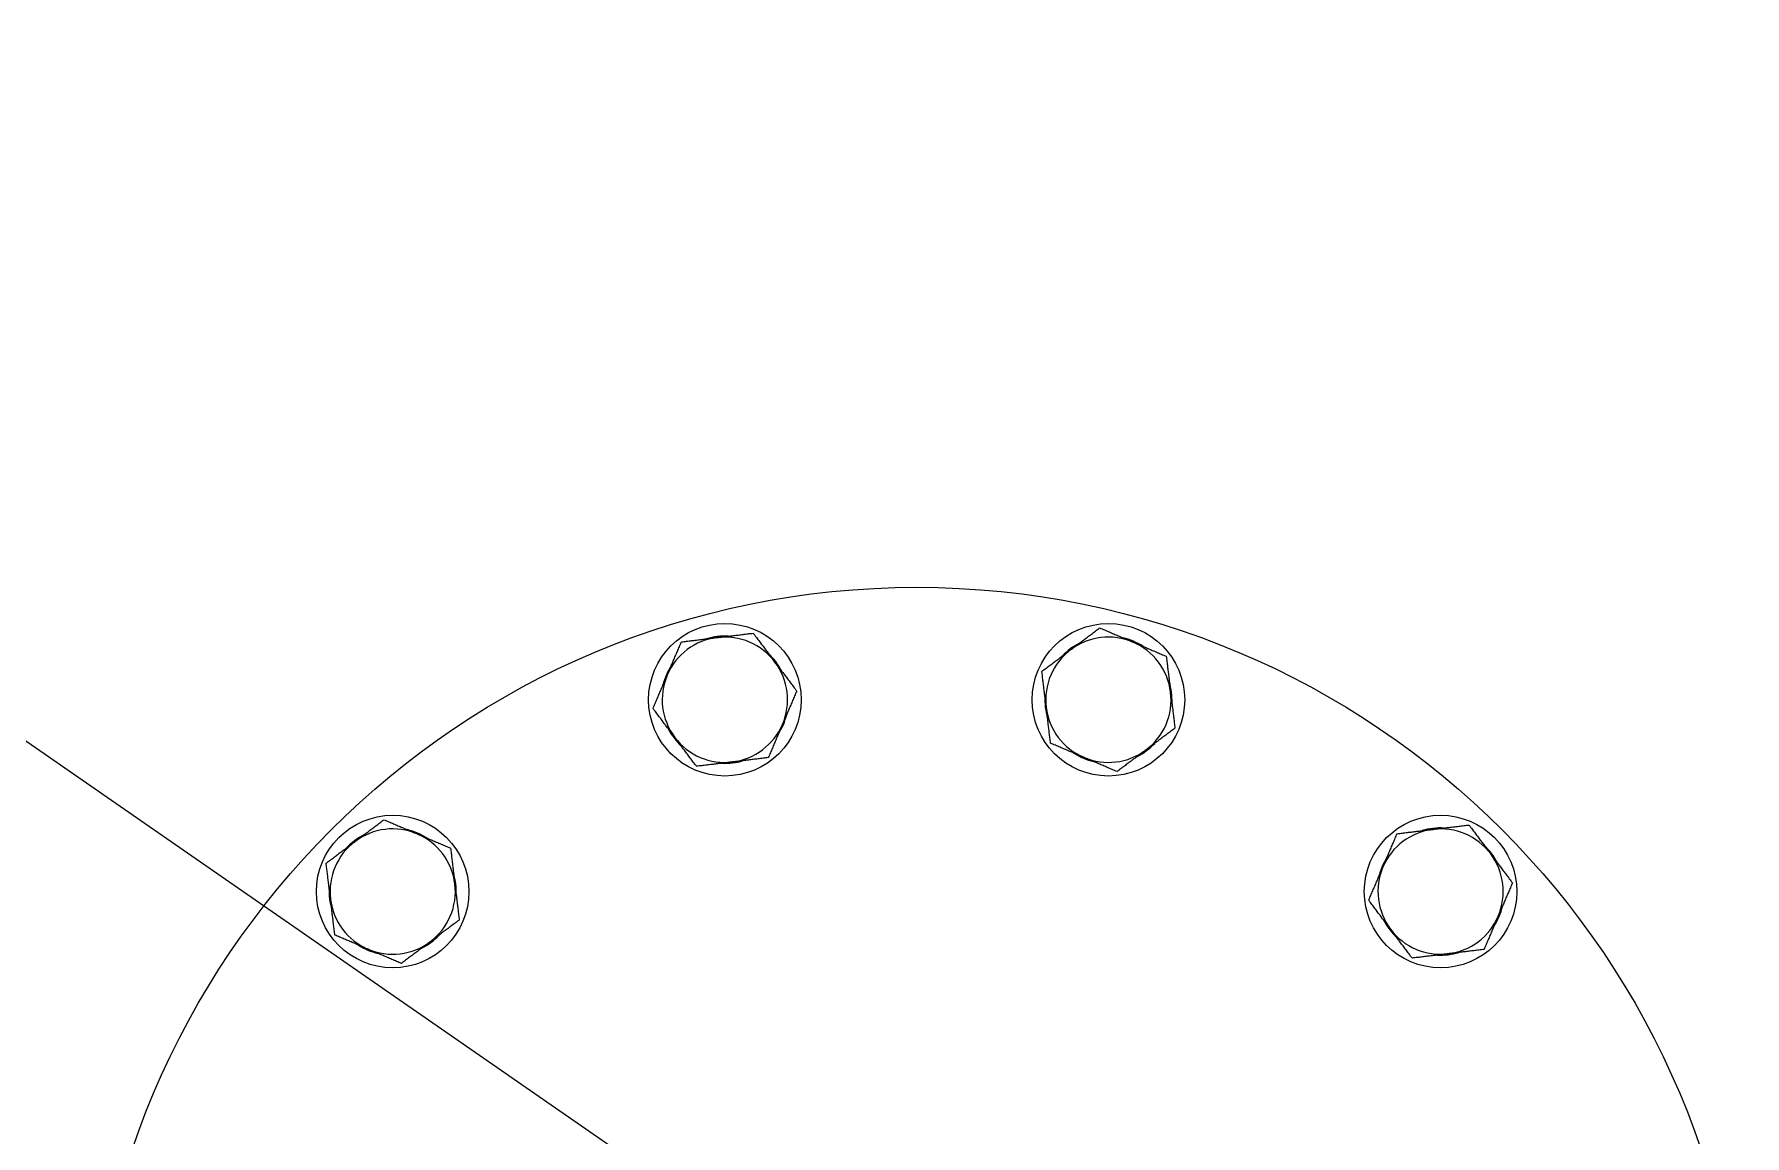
# Model space of a CAD drawing. Header units: inches. Extents: x 17 to 469, y 7 to 301.
# Drawn here: x 214.54 to 234.16, y 109.99 to 122.62 of the extents above; entities that cross this region are included whole.
import ezdxf

# ---------------------------------------------------------------- set-up
doc = ezdxf.new("R2010")
doc.units = ezdxf.units.IN
doc.header["$LTSCALE"] = 14
doc.header["$MEASUREMENT"] = 0
doc.layers.add('Symbol (ANSI)', color=7, linetype='Continuous', lineweight=25)
doc.layers.add('Visible (ANSI)', color=7, linetype='Continuous', lineweight=50)
doc.styles.add('MEMCOR Medium', font='arial.ttf')
doc.dimstyles.new('Default (ANSI)$7', dxfattribs={"dimscale": 14, "dimtxt": 0.15, "dimasz": 0.098425, "dimexe": 0.125, "dimexo": 0.0625, "dimgap": 0.031496, "dimtad": 0, "dimtih": 1, "dimtoh": 1, "dimdec": 4, "dimrnd": 1e-08, "dimzin": 3, "dimdsep": 46, "dimlunit": 5, "dimtxsty": 'MEMCOR Medium', "dimcen": 0.09, "dimdle": 0.393701, "dimclrd": 256, "dimclre": 256, "dimclrt": 256, "dimadec": 0, "dimazin": 1, "dimtfac": 0.8, "dimtofl": 0, "dimtmove": 0, "dimatfit": 3, "dimfxl": 1, "dimfrac": 1, "dimtolj": 1, "dimtzin": 4, "dimlwd": -1, "dimlwe": -1, "dimarcsym": 0})

msp = doc.modelspace()

# ---------------------------------------------------------------- linework, layer by layer
at = {"layer": 'Visible (ANSI)', "linetype": 'Continuous', "lineweight": 18}
for centre, radius in [((224.660784, 106.776895), 9.5), ((222.460822, 114.987265), 0.875), ((226.860746, 114.987265), 0.875), ((218.650376, 112.787303), 0.875), ((230.671192, 112.787303), 0.875)]:
    msp.add_circle(centre, radius, dxfattribs=at)
for centre, radius, start, end in [((222.460822, 114.987265), 0.71875, 96.8933817, 156.8933817), ((222.460822, 114.987265), 0.7295, 87.0450202, 106.7417431), ((222.460822, 114.987265), 0.71875, 36.8933817, 96.8933817), ((226.860746, 114.987265), 0.7295, 117.0450202, 136.7417431), ((226.860746, 114.987265), 0.71875, 66.8933817, 126.8933817), ((226.860746, 114.987265), 0.7295, 57.0450202, 76.7417431), ((226.860746, 114.987265), 0.71875, 6.8933817, 66.8933817), ((222.460822, 114.987265), 0.7295, 147.0450202, 166.7417431), ((222.460822, 114.987265), 0.7295, 27.0450202, 46.7417431), ((222.460822, 114.987265), 0.71875, 336.8933817, 36.8933817), ((226.860746, 114.987265), 0.71875, 126.8933817, 186.8933817), ((222.460822, 114.987265), 0.71875, 156.8933817, 216.8933817), ((226.860746, 114.987265), 0.7295, 357.0450202, 16.7417431), ((226.860746, 114.987265), 0.7295, 177.0450202, 196.7417431), ((226.860746, 114.987265), 0.71875, 306.8933817, 6.8933817), ((222.460822, 114.987265), 0.7295, 327.0450202, 346.7417431), ((226.860746, 114.987265), 0.71875, 186.8933817, 246.8933817), ((222.460822, 114.987265), 0.7295, 207.0450202, 226.7417431), ((222.460822, 114.987265), 0.71875, 276.8933817, 336.8933817), ((222.460822, 114.987265), 0.71875, 216.8933817, 276.8933817), ((226.860746, 114.987265), 0.71875, 246.8933817, 306.8933817), ((226.860746, 114.987265), 0.7295, 297.0450202, 316.7417431), ((222.460822, 114.987265), 0.7295, 267.0450202, 286.7417431), ((226.860746, 114.987265), 0.7295, 237.0450202, 256.7417431), ((218.650376, 112.787303), 0.7295, 117.0450202, 136.7417431), ((218.650376, 112.787303), 0.71875, 66.8933817, 126.8933817), ((218.650376, 112.787303), 0.7295, 57.0450202, 76.7417431), ((218.650376, 112.787303), 0.71875, 6.8933817, 66.8933817), ((230.671192, 112.787303), 0.71875, 96.8933817, 156.8933817), ((230.671192, 112.787303), 0.7295, 87.0450202, 106.7417431), ((230.671192, 112.787303), 0.71875, 36.8933817, 96.8933817), ((218.650376, 112.787303), 0.71875, 126.8933817, 186.8933817), ((230.671192, 112.787303), 0.7295, 27.0450202, 46.7417431), ((230.671192, 112.787303), 0.71875, 156.8933817, 216.8933817), ((230.671192, 112.787303), 0.7295, 147.0450202, 166.7417431), ((230.671192, 112.787303), 0.71875, 336.8933817, 36.8933817), ((218.650376, 112.787303), 0.71875, 306.8933817, 6.8933817), ((218.650376, 112.787303), 0.7295, 357.0450202, 16.7417431), ((218.650376, 112.787303), 0.7295, 177.0450202, 196.7417431), ((218.650376, 112.787303), 0.71875, 186.8933817, 246.8933817), ((230.671192, 112.787303), 0.7295, 207.0450202, 226.7417431), ((230.671192, 112.787303), 0.71875, 276.8933817, 336.8933817), ((230.671192, 112.787303), 0.7295, 327.0450202, 346.7417431), ((218.650376, 112.787303), 0.7295, 297.0450202, 316.7417431), ((230.671192, 112.787303), 0.71875, 216.8933817, 276.8933817), ((218.650376, 112.787303), 0.7295, 237.0450202, 256.7417431), ((218.650376, 112.787303), 0.71875, 246.8933817, 306.8933817), ((230.671192, 112.787303), 0.7295, 267.0450202, 286.7417431)]:
    msp.add_arc(centre, radius, start, end, dxfattribs=at)
for points, weights in [([(226.42926, 115.562088), (226.583284, 115.677704), (226.761135, 115.811206)], [1, 1.04314139574, 1.01001874936]), ([(226.761135, 115.811206), (226.965676, 115.723934), (227.142815, 115.648354)], [1.01001874936, 1.04314139574, 1]), ([(221.799733, 115.269333), (221.875313, 115.446472), (221.962585, 115.651013)], [1, 1.04314139574, 1.01001874936]), ([(221.962585, 115.651013), (222.18336, 115.677704), (222.374556, 115.700819)], [1.01001874936, 1.04314139574, 1]), ([(222.374556, 115.700819), (222.565752, 115.723934), (222.786527, 115.750625)], [1, 1.04314139574, 1.01001874936]), ([(222.786527, 115.750625), (222.920029, 115.572774), (223.035645, 115.41875)], [1.01001874936, 1.04314139574, 1]), ([(227.142815, 115.648354), (227.319953, 115.572774), (227.524495, 115.485501)], [1, 1.04314139574, 1.01001874936]), ([(223.035645, 115.41875), (223.151262, 115.264727), (223.284764, 115.086876)], [1, 1.04314139574, 1.01001874936]), ([(226.097386, 115.312969), (226.275237, 115.446472), (226.42926, 115.562088)], [1.01001874936, 1.04314139574, 1]), ([(227.524495, 115.485501), (227.551185, 115.264727), (227.5743, 115.07353)], [1.01001874936, 1.04314139574, 1]), ([(221.636881, 114.887653), (221.724153, 115.092195), (221.799733, 115.269333)], [1.01001874936, 1.04314139574, 1]), ([(226.147192, 114.900999), (226.124077, 115.092195), (226.097386, 115.312969)], [1, 1.04314139574, 1.01001874936]), ([(223.284764, 115.086876), (223.197491, 114.882334), (223.121911, 114.705196)], [1.01001874936, 1.04314139574, 1]), ([(227.5743, 115.07353), (227.597415, 114.882334), (227.624106, 114.66156)], [1, 1.04314139574, 1.01001874936]), ([(221.885999, 114.555779), (221.770383, 114.709802), (221.636881, 114.887653)], [1, 1.04314139574, 1.01001874936]), ([(226.196997, 114.489028), (226.170306, 114.709802), (226.147192, 114.900999)], [1.01001874936, 1.04314139574, 1]), ([(223.121911, 114.705196), (223.046331, 114.528058), (222.959059, 114.323516)], [1, 1.04314139574, 1.01001874936]), ([(227.624106, 114.66156), (227.446255, 114.528058), (227.292231, 114.412441)], [1.01001874936, 1.04314139574, 1]), ([(222.135117, 114.223905), (222.001615, 114.401756), (221.885999, 114.555779)], [1.01001874936, 1.04314139574, 1]), ([(226.578677, 114.326175), (226.401539, 114.401756), (226.196997, 114.489028)], [1, 1.04314139574, 1.01001874936]), ([(227.292231, 114.412441), (227.138208, 114.296825), (226.960357, 114.163323)], [1, 1.04314139574, 1.01001874936]), ([(222.547088, 114.27371), (222.355892, 114.250595), (222.135117, 114.223905)], [1, 1.04314139574, 1.01001874936]), ([(222.959059, 114.323516), (222.738284, 114.296825), (222.547088, 114.27371)], [1.01001874936, 1.04314139574, 1]), ([(226.960357, 114.163323), (226.755815, 114.250595), (226.578677, 114.326175)], [1.01001874936, 1.04314139574, 1]), ([(218.218891, 113.362126), (218.372914, 113.477742), (218.550765, 113.611244)], [1, 1.04314139574, 1.01001874936]), ([(218.550765, 113.611244), (218.755307, 113.523972), (218.932445, 113.448392)], [1.01001874936, 1.04314139574, 1]), ([(218.932445, 113.448392), (219.109583, 113.372812), (219.314125, 113.285539)], [1, 1.04314139574, 1.01001874936]), ([(230.010102, 113.069371), (230.085683, 113.24651), (230.172955, 113.451051)], [1, 1.04314139574, 1.01001874936]), ([(230.172955, 113.451051), (230.393729, 113.477742), (230.584926, 113.500857)], [1.01001874936, 1.04314139574, 1]), ([(230.584926, 113.500857), (230.776122, 113.523972), (230.996896, 113.550663)], [1, 1.04314139574, 1.01001874936]), ([(230.996896, 113.550663), (231.130399, 113.372812), (231.246015, 113.218788)], [1.01001874936, 1.04314139574, 1]), ([(217.887016, 113.113008), (218.064867, 113.24651), (218.218891, 113.362126)], [1.01001874936, 1.04314139574, 1]), ([(219.314125, 113.285539), (219.340816, 113.064765), (219.363931, 112.873569)], [1.01001874936, 1.04314139574, 1]), ([(217.936822, 112.701037), (217.913707, 112.892233), (217.887016, 113.113008)], [1, 1.04314139574, 1.01001874936]), ([(229.84725, 112.687691), (229.934522, 112.892233), (230.010102, 113.069371)], [1.01001874936, 1.04314139574, 1]), ([(231.246015, 113.218788), (231.361631, 113.064765), (231.495133, 112.886914)], [1, 1.04314139574, 1.01001874936]), ([(219.363931, 112.873569), (219.387046, 112.682372), (219.413736, 112.461598)], [1, 1.04314139574, 1.01001874936]), ([(231.495133, 112.886914), (231.407861, 112.682372), (231.332281, 112.505234)], [1.01001874936, 1.04314139574, 1]), ([(217.986628, 112.289066), (217.959937, 112.50984), (217.936822, 112.701037)], [1.01001874936, 1.04314139574, 1]), ([(230.096368, 112.355817), (229.980752, 112.50984), (229.84725, 112.687691)], [1, 1.04314139574, 1.01001874936]), ([(219.413736, 112.461598), (219.235885, 112.328096), (219.081862, 112.212479)], [1.01001874936, 1.04314139574, 1]), ([(231.332281, 112.505234), (231.256701, 112.328096), (231.169428, 112.123554)], [1, 1.04314139574, 1.01001874936]), ([(218.368308, 112.126214), (218.191169, 112.201794), (217.986628, 112.289066)], [1, 1.04314139574, 1.01001874936]), ([(230.345487, 112.023943), (230.211985, 112.201794), (230.096368, 112.355817)], [1.01001874936, 1.04314139574, 1]), ([(218.749988, 111.963361), (218.545446, 112.050633), (218.368308, 112.126214)], [1.01001874936, 1.04314139574, 1]), ([(219.081862, 112.212479), (218.927839, 112.096863), (218.749988, 111.963361)], [1, 1.04314139574, 1.01001874936]), ([(230.757458, 112.073748), (230.566261, 112.050633), (230.345487, 112.023943)], [1, 1.04314139574, 1.01001874936]), ([(231.169428, 112.123554), (230.948654, 112.096863), (230.757458, 112.073748)], [1.01001874936, 1.04314139574, 1])]:
    msp.add_rational_spline(points, weights, degree=2, dxfattribs=at)

# ---------------------------------------------------------------- leaders
at = {"layer": 'Symbol (ANSI)', "annotation_type": 0, "has_hookline": 1, "hookline_direction": 1, "text_width": 50.134995}
msp.add_leader([(222.544136, 108.902877), (202.729215, 122.620193), (201.351263, 122.620193)], dimstyle='Default (ANSI)$7', override={"dimtad": 0}, dxfattribs=at)

doc.saveas('drawing.dxf')
